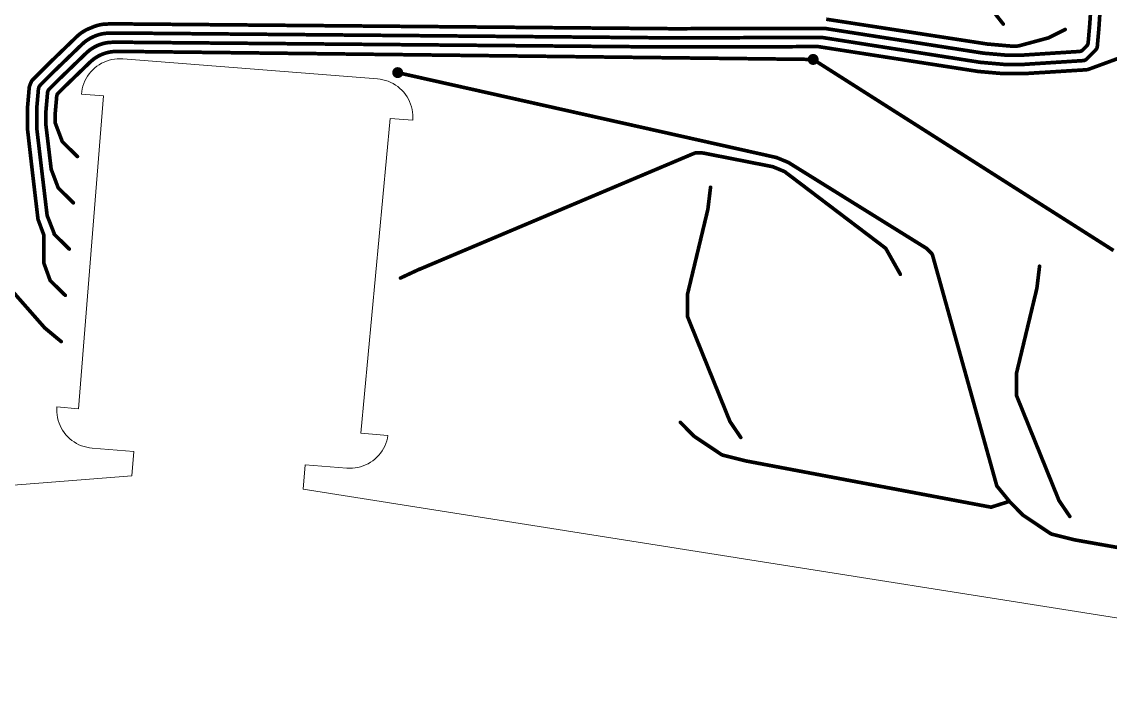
# Model space of a CAD drawing. Extents: x -174 to 104, y -43 to 63.
# Drawn here: x -125.9 to -66.4, y -42.8 to -6.7 of the extents above; entities that cross this region are included whole.
import ezdxf

# ---------------------------------------------------------------- set-up
doc = ezdxf.new("R2010")
doc.units = 0
doc.layers.get('0').update_dxf_attribs({"linetype": 'CONTINUOUS', "lineweight": 0})
doc.layers.add('______ _____', color=7, linetype='CONTINUOUS', lineweight=0)
doc.layers.add('B_Cu_____________', color=9, linetype='CONTINUOUS', lineweight=0)

# ---------------------------------------------------------------- blocks, each defined once
blk = doc.blocks.new('UNIT_DISC')
at = {"const_width": 0.5}
blk.add_lwpolyline([(0.25, 0, 1), (-0.25, 0, 1)], format="xyb", close=True, dxfattribs=at)

msp = doc.modelspace()

# ---------------------------------------------------------------- linework, layer by layer
at = {"layer": '______ _____'}
for points in [[(-121.407, -8.9121), (-121.541, -8.9775)], [(-121.407, -8.9121), (-121.541, -8.9775)], [(-121.27, -8.8556), (-121.407, -8.9121)], [(-121.27, -8.8556), (-121.407, -8.9121)], [(-121.125, -8.8077), (-121.27, -8.8556)], [(-121.125, -8.8077), (-121.27, -8.8556)], [(-120.978, -8.7711), (-121.125, -8.8077)], [(-120.978, -8.7711), (-121.125, -8.8077)], [(-120.829, -8.7461), (-120.978, -8.7711)], [(-120.829, -8.7461), (-120.978, -8.7711)], [(-120.682, -8.7324), (-120.829, -8.7461)], [(-120.682, -8.7324), (-120.829, -8.7461)], [(-120.533, -8.7273), (-120.682, -8.7324)], [(-120.533, -8.7273), (-120.682, -8.7324)], [(-120.385, -8.7335), (-120.533, -8.7273)], [(-120.385, -8.7335), (-120.533, -8.7273)], [(-106.451, -9.8301), (-120.385, -8.7335)], [(-106.451, -9.8301), (-120.385, -8.7335)], [(-122.127, -9.4441), (-122.223, -9.5597)], [(-122.127, -9.4441), (-122.223, -9.5597)], [(-122.025, -9.3336), (-122.127, -9.4441)], [(-122.025, -9.3336), (-122.127, -9.4441)], [(-121.913, -9.2325), (-122.025, -9.3336)], [(-121.913, -9.2325), (-122.025, -9.3336)], [(-121.795, -9.1374), (-121.913, -9.2325)], [(-121.795, -9.1374), (-121.913, -9.2325)], [(-121.67, -9.0541), (-121.795, -9.1374)], [(-121.67, -9.0541), (-121.795, -9.1374)], [(-121.541, -8.9775), (-121.67, -9.0541)], [(-121.541, -8.9775), (-121.67, -9.0541)], [(-122.515, -10.0836), (-122.563, -10.227)], [(-122.515, -10.0836), (-122.563, -10.227)], [(-122.456, -9.9438), (-122.515, -10.0836)], [(-122.456, -9.9438), (-122.515, -10.0836)], [(-122.386, -9.808), (-122.456, -9.9438)], [(-122.386, -9.808), (-122.456, -9.9438)], [(-122.308, -9.6824), (-122.386, -9.808)], [(-122.308, -9.6824), (-122.386, -9.808)], [(-122.223, -9.5597), (-122.308, -9.6824)], [(-122.223, -9.5597), (-122.308, -9.6824)], [(-106.303, -9.8473), (-106.451, -9.8301)], [(-106.303, -9.8473), (-106.451, -9.8301)], [(-106.157, -9.8756), (-106.303, -9.8473)], [(-106.157, -9.8756), (-106.303, -9.8473)], [(-106.014, -9.912), (-106.157, -9.8756)], [(-106.014, -9.912), (-106.157, -9.8756)], [(-105.871, -9.9601), (-106.014, -9.912)], [(-105.871, -9.9601), (-106.014, -9.912)], [(-105.731, -10.0192), (-105.871, -9.9601)], [(-105.731, -10.0192), (-105.871, -9.9601)], [(-105.595, -10.0892), (-105.731, -10.0192)], [(-105.595, -10.0892), (-105.731, -10.0192)], [(-105.47, -10.1664), (-105.595, -10.0892)], [(-105.47, -10.1664), (-105.595, -10.0892)], [(-122.628, -10.5159), (-122.645, -10.6634)], [(-122.628, -10.5159), (-122.645, -10.6634)], [(-122.645, -10.6634), (-121.4324, -10.7601)], [(-122.645, -10.6634), (-121.4324, -10.7601)], [(-122.599, -10.3697), (-122.628, -10.5159)], [(-122.599, -10.3697), (-122.628, -10.5159)], [(-122.563, -10.227), (-122.599, -10.3697)], [(-122.563, -10.227), (-122.599, -10.3697)], [(-105.347, -10.252), (-105.47, -10.1664)], [(-105.347, -10.252), (-105.47, -10.1664)], [(-105.231, -10.3479), (-105.347, -10.252)], [(-105.231, -10.3479), (-105.347, -10.252)], [(-105.121, -10.4497), (-105.231, -10.3479)], [(-105.121, -10.4497), (-105.231, -10.3479)], [(-105.02, -10.562), (-105.121, -10.4497)], [(-105.02, -10.562), (-105.121, -10.4497)], [(-104.925, -10.6794), (-105.02, -10.562)], [(-104.925, -10.6794), (-105.02, -10.562)], [(-104.841, -10.8045), (-104.925, -10.6794)], [(-104.841, -10.8045), (-104.925, -10.6794)], [(-121.4324, -10.7601), (-122.8039, -27.871)], [(-121.4324, -10.7601), (-122.8039, -27.871)], [(-104.765, -10.9337), (-104.841, -10.8045)], [(-104.765, -10.9337), (-104.841, -10.8045)], [(-104.699, -11.0683), (-104.765, -10.9337)], [(-104.699, -11.0683), (-104.765, -10.9337)], [(-104.643, -11.2044), (-104.699, -11.0683)], [(-104.643, -11.2044), (-104.699, -11.0683)], [(-104.595, -11.3495), (-104.643, -11.2044)], [(-104.595, -11.3495), (-104.643, -11.2044)], [(-104.558, -11.4968), (-104.595, -11.3495)], [(-104.558, -11.4968), (-104.595, -11.3495)], [(-104.533, -11.6459), (-104.558, -11.4968)], [(-104.533, -11.6459), (-104.558, -11.4968)], [(-104.52, -11.7926), (-104.533, -11.6459)], [(-104.52, -11.7926), (-104.533, -11.6459)], [(-104.515, -11.9414), (-104.52, -11.7926)], [(-104.515, -11.9414), (-104.52, -11.7926)], [(-107.3619, -29.2026), (-105.7564, -11.9999)], [(-107.3619, -29.2026), (-105.7564, -11.9999)], [(-105.7564, -11.9999), (-104.521, -12.0898)], [(-105.7564, -11.9999), (-104.521, -12.0898)], [(-104.521, -12.0898), (-104.515, -11.9414)], [(-104.521, -12.0898), (-104.515, -11.9414)], [(-123.99, -27.763), (-123.997, -27.9114)], [(-123.99, -27.763), (-123.997, -27.9114)], [(-123.997, -27.9114), (-123.992, -28.0602)], [(-123.997, -27.9114), (-123.992, -28.0602)], [(-122.8039, -27.871), (-123.99, -27.763)], [(-122.8039, -27.871), (-123.99, -27.763)], [(-123.992, -28.0602), (-123.978, -28.2068)], [(-123.992, -28.0602), (-123.978, -28.2068)], [(-123.978, -28.2068), (-123.953, -28.3559)], [(-123.978, -28.2068), (-123.953, -28.3559)], [(-123.953, -28.3559), (-123.916, -28.5033)], [(-123.953, -28.3559), (-123.916, -28.5033)], [(-123.916, -28.5033), (-123.868, -28.6484)], [(-123.916, -28.5033), (-123.868, -28.6484)], [(-123.868, -28.6484), (-123.812, -28.7845)], [(-123.868, -28.6484), (-123.812, -28.7845)], [(-123.812, -28.7845), (-123.746, -28.9191)], [(-123.812, -28.7845), (-123.746, -28.9191)], [(-123.746, -28.9191), (-123.67, -29.0483)], [(-123.746, -28.9191), (-123.67, -29.0483)], [(-123.67, -29.0483), (-123.587, -29.1733)], [(-123.67, -29.0483), (-123.587, -29.1733)], [(-123.587, -29.1733), (-123.491, -29.2908)], [(-123.587, -29.1733), (-123.491, -29.2908)], [(-123.491, -29.2908), (-123.39, -29.4031)], [(-123.491, -29.2908), (-123.39, -29.4031)], [(-123.39, -29.4031), (-123.28, -29.5049)], [(-123.39, -29.4031), (-123.28, -29.5049)], [(-123.28, -29.5049), (-123.164, -29.6008)], [(-123.28, -29.5049), (-123.164, -29.6008)], [(-123.164, -29.6008), (-123.042, -29.6864)], [(-123.164, -29.6008), (-123.042, -29.6864)], [(-123.042, -29.6864), (-122.916, -29.7635)], [(-123.042, -29.6864), (-122.916, -29.7635)], [(-105.884, -29.3369), (-107.3619, -29.2026)], [(-105.884, -29.3369), (-107.3619, -29.2026)], [(-105.996, -29.7691), (-105.948, -29.6258)], [(-105.996, -29.7691), (-105.948, -29.6258)], [(-105.948, -29.6258), (-105.912, -29.4831)], [(-105.948, -29.6258), (-105.912, -29.4831)], [(-105.912, -29.4831), (-105.884, -29.3369)], [(-105.912, -29.4831), (-105.884, -29.3369)], [(-122.916, -29.7635), (-122.78, -29.8335)], [(-122.916, -29.7635), (-122.78, -29.8335)], [(-122.78, -29.8335), (-122.64, -29.8927)], [(-122.78, -29.8335), (-122.64, -29.8927)], [(-122.64, -29.8927), (-122.497, -29.9408)], [(-122.64, -29.8927), (-122.497, -29.9408)], [(-122.497, -29.9408), (-122.354, -29.9772)], [(-122.497, -29.9408), (-122.354, -29.9772)], [(-122.354, -29.9772), (-122.208, -30.0055)], [(-122.354, -29.9772), (-122.208, -30.0055)], [(-122.208, -30.0055), (-122.061, -30.0226)], [(-122.208, -30.0055), (-122.061, -30.0226)], [(-122.061, -30.0226), (-119.78, -30.2021)], [(-122.061, -30.0226), (-119.78, -30.2021)], [(-119.78, -30.2021), (-119.885, -31.5384)], [(-119.78, -30.2021), (-119.885, -31.5384)], [(-106.384, -30.4087), (-106.288, -30.293)], [(-106.384, -30.4087), (-106.288, -30.293)], [(-106.288, -30.293), (-106.203, -30.1703)], [(-106.288, -30.293), (-106.203, -30.1703)], [(-106.203, -30.1703), (-106.126, -30.0447)], [(-106.203, -30.1703), (-106.126, -30.0447)], [(-106.126, -30.0447), (-106.056, -29.9089)], [(-106.126, -30.0447), (-106.056, -29.9089)], [(-106.056, -29.9089), (-105.996, -29.7691)], [(-106.056, -29.9089), (-105.996, -29.7691)], [(-110.511, -32.2602), (-110.407, -30.9398)], [(-110.511, -32.2602), (-110.407, -30.9398)], [(-110.407, -30.9398), (-108.126, -31.1193)], [(-110.407, -30.9398), (-108.126, -31.1193)], [(-107.241, -30.9972), (-107.105, -30.9407)], [(-107.241, -30.9972), (-107.105, -30.9407)], [(-107.105, -30.9407), (-106.97, -30.8753)], [(-107.105, -30.9407), (-106.97, -30.8753)], [(-106.97, -30.8753), (-106.841, -30.7986)], [(-106.97, -30.8753), (-106.841, -30.7986)], [(-106.841, -30.7986), (-106.716, -30.7154)], [(-106.841, -30.7986), (-106.716, -30.7154)], [(-106.716, -30.7154), (-106.598, -30.6203)], [(-106.716, -30.7154), (-106.598, -30.6203)], [(-106.598, -30.6203), (-106.486, -30.5192)], [(-106.598, -30.6203), (-106.486, -30.5192)], [(-106.486, -30.5192), (-106.384, -30.4087)], [(-106.486, -30.5192), (-106.384, -30.4087)], [(-119.885, -31.5384), (-173.327, -35.7445)], [(-119.885, -31.5384), (-173.327, -35.7445)], [(-108.126, -31.1193), (-107.978, -31.1255)], [(-108.126, -31.1193), (-107.978, -31.1255)], [(-107.978, -31.1255), (-107.829, -31.1204)], [(-107.978, -31.1255), (-107.829, -31.1204)], [(-107.829, -31.1204), (-107.682, -31.1067)], [(-107.829, -31.1204), (-107.682, -31.1067)], [(-107.682, -31.1067), (-107.533, -31.0817)], [(-107.682, -31.1067), (-107.533, -31.0817)], [(-107.533, -31.0817), (-107.386, -31.0451)], [(-107.533, -31.0817), (-107.386, -31.0451)], [(-107.386, -31.0451), (-107.241, -30.9972)], [(-107.386, -31.0451), (-107.241, -30.9972)], [(-44.1559, -42.7698), (-110.511, -32.2602)], [(-44.1559, -42.7698), (-110.511, -32.2602)]]:
    msp.add_lwpolyline(points, dxfattribs=at)
at = {"layer": 'B_Cu_____________', "const_width": 0.2}
for points in [[(-67.5146, -6.8727), (-67.0995, -0.5986)], [(-67.0146, -7.0798), (-66.5995, -0.8057)], [(-72.2427, -6.8302), (-72.8734, -6.0308)], [(-73.1214, -7.9217), (-81.9234, -6.5649)], [(-122.5546, -7.2493), (-122.5326, -7.2361)], [(-122.5326, -7.2361), (-122.4256, -7.1727)], [(-122.4256, -7.1727), (-122.2916, -7.1073)], [(-122.2916, -7.1073), (-122.2678, -7.0974)], [(-122.2678, -7.0974), (-122.0368, -7.0017)], [(-122.0368, -7.0017), (-121.9236, -6.9551)], [(-121.9236, -6.9551), (-121.8992, -6.947)], [(-121.8992, -6.947), (-121.7786, -6.9072)], [(-121.7786, -6.9072), (-121.7538, -6.901)], [(-121.7538, -6.901), (-121.6316, -6.8706)], [(-121.6316, -6.8706), (-121.4826, -6.8456)], [(-121.4826, -6.8456), (-121.457, -6.8431)], [(-121.457, -6.8431), (-121.3356, -6.8319)], [(-121.3356, -6.8319), (-121.31, -6.831)], [(-121.31, -6.831), (-121.1866, -6.8268)], [(-121.1866, -6.8268), (-119.8794, -6.8268)], [(-119.8794, -6.8268), (-90.4764, -7.0835)], [(-90.4764, -7.0835), (-89.7308, -7.0835)], [(-89.7308, -7.0835), (-83.2503, -7.0649)], [(-83.2503, -7.0649), (-82.0229, -7.0649)], [(-82.0229, -7.0649), (-73.3285, -8.4217)], [(-68.8557, -7.1266), (-69.7914, -7.5948)], [(-67.5929, -7.7692), (-67.5233, -6.9724)], [(-67.5233, -6.9724), (-67.5146, -6.8727)], [(-67.0929, -7.9763), (-67.0233, -7.1795)], [(-67.0233, -7.1795), (-67.0146, -7.0798)], [(-124.3894, -8.9585), (-122.9096, -7.5288)], [(-122.9096, -7.5288), (-122.8906, -7.5115)], [(-122.8906, -7.5115), (-122.7976, -7.4277)], [(-122.7976, -7.4277), (-122.6796, -7.3326)], [(-122.6796, -7.3326), (-122.6582, -7.3183)], [(-122.6582, -7.3183), (-122.5546, -7.2493)], [(-122.5144, -7.8516), (-122.3964, -7.7565)], [(-122.3964, -7.7565), (-122.375, -7.7422)], [(-122.375, -7.7422), (-122.2714, -7.6732)], [(-122.2714, -7.6732), (-122.2494, -7.66)], [(-122.2494, -7.66), (-122.1424, -7.5966)], [(-122.1424, -7.5966), (-122.0084, -7.5312)], [(-122.0084, -7.5312), (-121.9846, -7.5213)], [(-121.9846, -7.5213), (-121.9374, -7.5017)], [(-121.9374, -7.5017), (-121.8242, -7.4551)], [(-121.8242, -7.4551), (-121.7998, -7.447)], [(-121.7998, -7.447), (-121.6792, -7.4072)], [(-121.6792, -7.4072), (-121.6544, -7.401)], [(-121.6544, -7.401), (-121.5322, -7.3706)], [(-121.5322, -7.3706), (-121.3832, -7.3456)], [(-121.3832, -7.3456), (-121.3576, -7.3431)], [(-121.3576, -7.3431), (-121.2362, -7.3319)], [(-121.2362, -7.3319), (-121.2106, -7.331)], [(-121.2106, -7.331), (-121.0872, -7.3268)], [(-121.1764, -7.8431), (-121.055, -7.8319)], [(-121.0872, -7.3268), (-119.9788, -7.3268)], [(-121.055, -7.8319), (-121.0294, -7.831)], [(-121.0294, -7.831), (-120.906, -7.8268)], [(-120.906, -7.8268), (-120.16, -7.8268)], [(-120.16, -7.8268), (-90.7571, -8.0835)], [(-119.9788, -7.3268), (-90.6577, -7.5835)], [(-90.6577, -7.5835), (-89.5495, -7.5835)], [(-89.5495, -7.5835), (-83.1337, -7.5649)], [(-83.1337, -7.5649), (-82.1395, -7.5649)], [(-82.1395, -7.5649), (-73.5098, -8.9217)], [(-69.8063, -7.5948), (-71.3976, -8.0242)], [(-69.7914, -7.5948), (-69.8063, -7.5948)], [(-67.6017, -7.8689), (-67.5929, -7.7692)], [(-124.1062, -9.3824), (-122.6264, -7.9527)], [(-122.6264, -7.9527), (-122.6074, -7.9354)], [(-122.6074, -7.9354), (-122.5144, -7.8516)], [(-122.398, -8.4331), (-122.379, -8.4158)], [(-122.379, -8.4158), (-122.286, -8.332)], [(-122.286, -8.332), (-122.168, -8.2369)], [(-122.168, -8.2369), (-122.1466, -8.2226)], [(-122.1466, -8.2226), (-122.043, -8.1536)], [(-122.043, -8.1536), (-122.021, -8.1404)], [(-122.021, -8.1404), (-121.914, -8.077)], [(-121.914, -8.077), (-121.78, -8.0116)], [(-121.78, -8.0116), (-121.7562, -8.0017)], [(-121.7562, -8.0017), (-121.643, -7.9551)], [(-121.643, -7.9551), (-121.6186, -7.947)], [(-121.6186, -7.947), (-121.498, -7.9072)], [(-121.498, -7.9072), (-121.4732, -7.901)], [(-121.4732, -7.901), (-121.351, -7.8706)], [(-121.4115, -8.447), (-121.2909, -8.4072)], [(-121.351, -7.8706), (-121.202, -7.8456)], [(-121.2909, -8.4072), (-121.2661, -8.401)], [(-121.2661, -8.401), (-121.1439, -8.3706)], [(-121.202, -7.8456), (-121.1764, -7.8431)], [(-121.1439, -8.3706), (-120.9949, -8.3456)], [(-120.9949, -8.3456), (-120.9693, -8.3431)], [(-120.9693, -8.3431), (-120.8479, -8.3319)], [(-120.8479, -8.3319), (-120.8223, -8.331)], [(-120.8223, -8.331), (-120.6989, -8.3268)], [(-120.6989, -8.3268), (-120.3671, -8.3268)], [(-120.3671, -8.3268), (-82.6366, -8.7649)], [(-90.7571, -8.0835), (-89.4501, -8.0835)], [(-89.4501, -8.0835), (-82.9265, -8.0649)], [(-82.9265, -8.0649), (-82.3467, -8.0649)], [(-82.3467, -8.0649), (-73.6092, -9.4217)], [(-73.3285, -8.4217), (-72.0334, -8.535)], [(-71.8263, -8.035), (-73.1214, -7.9217)], [(-71.4949, -8.035), (-71.8263, -8.035)], [(-71.4462, -8.0296), (-71.4949, -8.035)], [(-71.3976, -8.0242), (-71.4462, -8.0296)], [(-71.2878, -8.535), (-68.1079, -8.3314)], [(-68.1079, -8.3314), (-68.0592, -8.326)], [(-68.0592, -8.326), (-68.0106, -8.3206)], [(-68.0106, -8.3206), (-67.9248, -8.2735)], [(-67.9248, -8.2735), (-67.6905, -8.0392)], [(-67.7177, -8.7735), (-67.1905, -8.2463)], [(-67.6905, -8.0392), (-67.6598, -8.001)], [(-67.6598, -8.001), (-67.6292, -7.9629)], [(-67.6292, -7.9629), (-67.6154, -7.9159)], [(-67.6222, -9.3206), (-64.6098, -8.215)], [(-67.6154, -7.9159), (-67.6017, -7.8689)], [(-67.1905, -8.2463), (-67.1598, -8.2081)], [(-67.1598, -8.2081), (-67.1292, -8.17)], [(-67.1292, -8.17), (-67.1154, -8.123)], [(-67.1154, -8.123), (-67.1017, -8.076)], [(-67.1017, -8.076), (-67.0929, -7.9763)], [(-125.3095, -9.8786), (-124.3894, -8.9585)], [(-123.8779, -9.8629), (-122.398, -8.4331)], [(-123.6708, -10.3629), (-122.1909, -8.9331)], [(-122.1909, -8.9331), (-122.1719, -8.9158)], [(-122.1719, -8.9158), (-122.0789, -8.832)], [(-122.0789, -8.832), (-121.9609, -8.7369)], [(-121.9609, -8.7369), (-121.9395, -8.7226)], [(-121.9395, -8.7226), (-121.8359, -8.6536)], [(-121.8359, -8.6536), (-121.8139, -8.6404)], [(-121.8139, -8.6404), (-121.7069, -8.577)], [(-121.7069, -8.577), (-121.5729, -8.5116)], [(-121.5729, -8.5116), (-121.5491, -8.5017)], [(-121.5491, -8.5017), (-121.4359, -8.4551)], [(-121.4359, -8.4551), (-121.4115, -8.447)], [(-66.2108, -19.2164), (-82.6366, -8.7649)], [(-73.5098, -8.9217), (-72.2147, -9.035)], [(-72.0334, -8.535), (-71.2878, -8.535)], [(-71.1065, -9.035), (-67.9008, -8.8314)], [(-67.9008, -8.8314), (-67.8521, -8.826)], [(-67.8521, -8.826), (-67.8035, -8.8206)], [(-67.8035, -8.8206), (-67.7177, -8.7735)], [(-124.8856, -10.1618), (-124.1062, -9.3824)], [(-105.3499, -9.487), (-84.6357, -14.1313)], [(-73.6092, -9.4217), (-72.3141, -9.535)], [(-72.3141, -9.535), (-71.0071, -9.535)], [(-72.2147, -9.035), (-71.1065, -9.035)], [(-71.0071, -9.535), (-67.7195, -9.3314)], [(-67.7195, -9.3314), (-67.6708, -9.326)], [(-67.6708, -9.326), (-67.6222, -9.3206)], [(-125.4938, -10.2798), (-125.4663, -10.1858)], [(-125.4663, -10.1858), (-125.3707, -9.955)], [(-125.3707, -9.955), (-125.3547, -9.935)], [(-125.3547, -9.935), (-125.3095, -9.8786)], [(-124.9308, -10.2182), (-124.8856, -10.1618)], [(-124.4051, -10.3901), (-123.8779, -9.8629)], [(-125.5853, -11.3258), (-125.4938, -10.2798)], [(-125.0853, -11.4252), (-124.9938, -10.3792)], [(-124.9938, -10.3792), (-124.9663, -10.2852)], [(-124.9663, -10.2852), (-124.9468, -10.2382)], [(-124.9468, -10.2382), (-124.9308, -10.2182)], [(-124.5853, -11.6065), (-124.4938, -10.5605)], [(-124.4938, -10.5605), (-124.4663, -10.4665)], [(-124.4663, -10.4665), (-124.4503, -10.4465)], [(-124.4503, -10.4465), (-124.4051, -10.3901)], [(-124.0853, -11.8136), (-123.9938, -10.7676)], [(-123.9938, -10.7676), (-123.9663, -10.6736)], [(-123.9663, -10.6736), (-123.9503, -10.6536)], [(-123.9503, -10.6536), (-123.9051, -10.5972)], [(-123.9051, -10.5972), (-123.6708, -10.3629)], [(-125.5853, -12.6328), (-125.5853, -11.3258)], [(-125.0853, -12.5334), (-125.0853, -11.4252)], [(-124.5853, -12.3521), (-124.5853, -11.6065)], [(-124.0853, -12.145), (-124.0853, -11.8136)], [(-125.0825, -12.5588), (-125.0853, -12.5334)], [(-124.8013, -14.9311), (-125.0825, -12.5588)], [(-124.5825, -12.3775), (-124.5853, -12.3521)], [(-124.296, -14.7727), (-124.5825, -12.3775)], [(-124.0746, -12.2423), (-124.0853, -12.145)], [(-123.6875, -13.2656), (-124.0746, -12.2423)], [(-125.5825, -12.6582), (-125.5853, -12.6328)], [(-125.3013, -15.1124), (-125.5825, -12.6582)], [(-123.6835, -13.2697), (-123.6875, -13.2656)], [(-122.8638, -14.0739), (-123.6835, -13.2697)], [(-89.1737, -13.913), (-104.1434, -20.2345)], [(-89.1277, -13.896), (-89.1737, -13.913)], [(-89.0817, -13.8791), (-89.1277, -13.896)], [(-88.7503, -13.8791), (-89.0817, -13.8791)], [(-88.6525, -13.8829), (-88.7503, -13.8791)], [(-84.8428, -14.6313), (-88.6525, -13.8829)], [(-84.6357, -14.1313), (-84.6119, -14.1411)], [(-84.6119, -14.1411), (-83.9925, -14.3977)], [(-124.5173, -17.303), (-124.8013, -14.9311)], [(-123.9088, -15.7959), (-124.296, -14.7727)], [(-84.819, -14.6411), (-84.8428, -14.6313)], [(-84.1996, -14.8977), (-84.819, -14.6411)], [(-78.6842, -19.0829), (-84.1996, -14.8977)], [(-83.9925, -14.3977), (-76.4365, -19.0979)], [(-125.0173, -17.5101), (-125.3013, -15.1124)], [(-123.9048, -15.8), (-123.9088, -15.7959)], [(-123.0851, -16.6042), (-123.9048, -15.8)], [(-88.3914, -16.9586), (-88.2468, -15.7581)], [(-124.138, -18.2706), (-124.5173, -17.303)], [(-89.5103, -21.6202), (-88.4147, -17.0558)], [(-88.4147, -17.0558), (-88.3914, -16.9586)], [(-124.6937, -18.3811), (-125.0173, -17.5101)], [(-124.6937, -19.8673), (-124.6937, -18.3811)], [(-124.1302, -18.3262), (-124.138, -18.2706)], [(-124.1262, -18.3303), (-124.1302, -18.3262)], [(-123.3065, -19.1345), (-124.1262, -18.3303)], [(-78.6827, -19.0843), (-78.6842, -19.0829)], [(-78.667, -19.1), (-78.6827, -19.0843)], [(-77.8699, -20.5119), (-78.667, -19.1)], [(-76.4365, -19.0979), (-76.2022, -19.3322)], [(-124.6606, -23.4347), (-127.9174, -19.7319)], [(-76.2022, -19.3322), (-76.1356, -19.4042)], [(-76.1356, -19.4042), (-76.1186, -19.4501)], [(-76.1186, -19.4501), (-76.1017, -19.4961)], [(-76.1017, -19.4961), (-72.5923, -32.0956)], [(-124.6916, -19.9191), (-124.6937, -19.8673)], [(-124.3516, -20.8566), (-124.6916, -19.9191)], [(-104.1581, -20.2345), (-105.1957, -20.719)], [(-104.1434, -20.2345), (-104.1581, -20.2345)], [(-70.4026, -21.2773), (-70.258, -20.0768)], [(-124.3476, -20.8607), (-124.3516, -20.8566)], [(-123.5279, -21.6649), (-124.3476, -20.8607)], [(-71.5215, -25.9389), (-70.4259, -21.3745)], [(-70.4259, -21.3745), (-70.4026, -21.2773)], [(-89.5103, -22.7086), (-89.5103, -21.6202)], [(-89.5103, -22.7918), (-89.5103, -22.7086)], [(-89.5102, -22.8174), (-89.5103, -22.7918)], [(-87.1872, -28.5602), (-89.5102, -22.8174)], [(-124.6426, -23.4528), (-124.6606, -23.4347)], [(-123.7493, -24.1952), (-124.6426, -23.4528)], [(-71.5215, -27.0273), (-71.5215, -25.9389)], [(-71.5215, -27.1105), (-71.5215, -27.0273)], [(-71.5214, -27.1361), (-71.5215, -27.1105)], [(-69.1984, -32.8789), (-71.5214, -27.1361)], [(-89.8934, -28.6141), (-89.161, -29.3614)], [(-87.1872, -28.5627), (-87.1872, -28.5602)], [(-86.5944, -29.4367), (-87.1872, -28.5627)], [(-89.161, -29.3614), (-89.1592, -29.3632)], [(-89.1592, -29.3632), (-87.661, -30.3663)], [(-87.661, -30.3663), (-87.5725, -30.4081)], [(-87.5725, -30.4081), (-86.3111, -30.7226)], [(-86.3111, -30.7226), (-72.9201, -33.2489)], [(-72.5923, -32.0956), (-72.5797, -32.1083)], [(-72.5797, -32.1083), (-71.9046, -32.9328)], [(-72.9201, -33.2489), (-72.9021, -33.2489)], [(-72.9021, -33.2489), (-71.9046, -32.9328)], [(-71.1722, -33.6801), (-71.9046, -32.9328)], [(-69.1984, -32.8814), (-69.1984, -32.8789)], [(-68.6056, -33.7554), (-69.1984, -32.8814)], [(-71.1704, -33.6819), (-71.1722, -33.6801)], [(-69.6722, -34.685), (-71.1704, -33.6819)], [(-69.5837, -34.7268), (-69.6722, -34.685)], [(-69.4514, -34.7598), (-69.5837, -34.7268)], [(-68.3223, -35.0413), (-69.4514, -34.7598)], [(-54.8866, -37.4217), (-68.3223, -35.0413)]]:
    msp.add_lwpolyline(points, dxfattribs=at)

# ---------------------------------------------------------------- block references
at = {"layer": '______ _____', "xscale": 0.0001, "yscale": 0.0001}
for p in [(-121.407, -8.9121), (-121.407, -8.9121), (-121.407, -8.9121), (-121.27, -8.8556), (-121.27, -8.8556), (-121.27, -8.8556), (-121.125, -8.8077), (-121.125, -8.8077), (-121.125, -8.8077), (-120.978, -8.7711), (-120.978, -8.7711), (-120.978, -8.7711), (-120.829, -8.7461), (-120.829, -8.7461), (-120.829, -8.7461), (-120.682, -8.7324), (-120.682, -8.7324), (-120.682, -8.7324), (-120.533, -8.7273), (-120.533, -8.7273), (-120.533, -8.7273), (-120.385, -8.7335), (-120.385, -8.7335), (-120.385, -8.7335), (-122.127, -9.4441), (-122.127, -9.4441), (-122.127, -9.4441), (-122.025, -9.3336), (-122.025, -9.3336), (-122.025, -9.3336), (-121.913, -9.2325), (-121.913, -9.2325), (-121.913, -9.2325), (-121.795, -9.1374), (-121.795, -9.1374), (-121.795, -9.1374), (-121.67, -9.0541), (-121.67, -9.0541), (-121.67, -9.0541), (-121.541, -8.9775), (-121.541, -8.9775), (-121.541, -8.9775), (-122.515, -10.0836), (-122.515, -10.0836), (-122.515, -10.0836), (-122.456, -9.9438), (-122.456, -9.9438), (-122.456, -9.9438), (-122.386, -9.808), (-122.386, -9.808), (-122.386, -9.808), (-122.308, -9.6824), (-122.308, -9.6824), (-122.308, -9.6824), (-122.223, -9.5597), (-122.223, -9.5597), (-122.223, -9.5597), (-106.451, -9.8301), (-106.451, -9.8301), (-106.451, -9.8301), (-106.303, -9.8473), (-106.303, -9.8473), (-106.303, -9.8473), (-106.157, -9.8756), (-106.157, -9.8756), (-106.157, -9.8756), (-106.014, -9.912), (-106.014, -9.912), (-106.014, -9.912), (-105.871, -9.9601), (-105.871, -9.9601), (-105.871, -9.9601), (-105.731, -10.0192), (-105.731, -10.0192), (-105.731, -10.0192), (-105.595, -10.0892), (-105.595, -10.0892), (-105.595, -10.0892), (-122.645, -10.6634), (-122.645, -10.6634), (-122.645, -10.6634), (-122.628, -10.5159), (-122.628, -10.5159), (-122.628, -10.5159), (-122.599, -10.3697), (-122.599, -10.3697), (-122.599, -10.3697), (-122.563, -10.227), (-122.563, -10.227), (-122.563, -10.227), (-105.47, -10.1664), (-105.47, -10.1664), (-105.47, -10.1664), (-105.347, -10.252), (-105.347, -10.252), (-105.347, -10.252), (-105.231, -10.3479), (-105.231, -10.3479), (-105.231, -10.3479), (-105.121, -10.4497), (-105.121, -10.4497), (-105.121, -10.4497), (-105.02, -10.562), (-105.02, -10.562), (-105.02, -10.562), (-104.925, -10.6794), (-104.925, -10.6794), (-104.925, -10.6794), (-121.4324, -10.7601), (-121.4324, -10.7601), (-121.4324, -10.7601), (-104.841, -10.8045), (-104.841, -10.8045), (-104.841, -10.8045), (-104.765, -10.9337), (-104.765, -10.9337), (-104.765, -10.9337), (-104.699, -11.0683), (-104.699, -11.0683), (-104.699, -11.0683), (-104.643, -11.2044), (-104.643, -11.2044), (-104.643, -11.2044), (-104.595, -11.3495), (-104.595, -11.3495), (-104.595, -11.3495), (-104.558, -11.4968), (-104.558, -11.4968), (-104.558, -11.4968), (-104.533, -11.6459), (-104.533, -11.6459), (-104.533, -11.6459), (-104.52, -11.7926), (-104.52, -11.7926), (-104.52, -11.7926), (-105.7564, -11.9999), (-105.7564, -11.9999), (-105.7564, -11.9999), (-104.521, -12.0898), (-104.521, -12.0898), (-104.521, -12.0898), (-104.515, -11.9414), (-104.515, -11.9414), (-104.515, -11.9414), (-123.997, -27.9114), (-123.997, -27.9114), (-123.997, -27.9114), (-123.99, -27.763), (-123.99, -27.763), (-123.99, -27.763), (-122.8039, -27.871), (-122.8039, -27.871), (-122.8039, -27.871), (-123.992, -28.0602), (-123.992, -28.0602), (-123.992, -28.0602), (-123.978, -28.2068), (-123.978, -28.2068), (-123.978, -28.2068), (-123.953, -28.3559), (-123.953, -28.3559), (-123.953, -28.3559), (-123.916, -28.5033), (-123.916, -28.5033), (-123.916, -28.5033), (-123.868, -28.6484), (-123.868, -28.6484), (-123.868, -28.6484), (-123.812, -28.7845), (-123.812, -28.7845), (-123.812, -28.7845), (-123.746, -28.9191), (-123.746, -28.9191), (-123.746, -28.9191), (-123.67, -29.0483), (-123.67, -29.0483), (-123.67, -29.0483), (-123.587, -29.1733), (-123.587, -29.1733), (-123.587, -29.1733), (-123.491, -29.2908), (-123.491, -29.2908), (-123.491, -29.2908), (-123.39, -29.4031), (-123.39, -29.4031), (-123.39, -29.4031), (-123.28, -29.5049), (-123.28, -29.5049), (-123.28, -29.5049), (-123.164, -29.6008), (-123.164, -29.6008), (-123.164, -29.6008), (-123.042, -29.6864), (-123.042, -29.6864), (-123.042, -29.6864), (-107.3619, -29.2026), (-107.3619, -29.2026), (-107.3619, -29.2026), (-105.948, -29.6258), (-105.948, -29.6258), (-105.948, -29.6258), (-105.912, -29.4831), (-105.912, -29.4831), (-105.912, -29.4831), (-105.884, -29.3369), (-105.884, -29.3369), (-105.884, -29.3369), (-122.916, -29.7635), (-122.916, -29.7635), (-122.916, -29.7635), (-122.78, -29.8335), (-122.78, -29.8335), (-122.78, -29.8335), (-122.64, -29.8927), (-122.64, -29.8927), (-122.64, -29.8927), (-122.497, -29.9408), (-122.497, -29.9408), (-122.497, -29.9408), (-122.354, -29.9772), (-122.354, -29.9772), (-122.354, -29.9772), (-122.208, -30.0055), (-122.208, -30.0055), (-122.208, -30.0055), (-122.061, -30.0226), (-122.061, -30.0226), (-122.061, -30.0226), (-119.78, -30.2021), (-119.78, -30.2021), (-119.78, -30.2021), (-106.288, -30.293), (-106.288, -30.293), (-106.288, -30.293), (-106.203, -30.1703), (-106.203, -30.1703), (-106.203, -30.1703), (-106.126, -30.0447), (-106.126, -30.0447), (-106.126, -30.0447), (-106.056, -29.9089), (-106.056, -29.9089), (-106.056, -29.9089), (-105.996, -29.7691), (-105.996, -29.7691), (-105.996, -29.7691), (-110.407, -30.9398), (-110.407, -30.9398), (-110.407, -30.9398), (-107.105, -30.9407), (-107.105, -30.9407), (-107.105, -30.9407), (-106.97, -30.8753), (-106.97, -30.8753), (-106.97, -30.8753), (-106.841, -30.7986), (-106.841, -30.7986), (-106.841, -30.7986), (-106.716, -30.7154), (-106.716, -30.7154), (-106.716, -30.7154), (-106.598, -30.6203), (-106.598, -30.6203), (-106.598, -30.6203), (-106.486, -30.5192), (-106.486, -30.5192), (-106.486, -30.5192), (-106.384, -30.4087), (-106.384, -30.4087), (-106.384, -30.4087), (-119.885, -31.5384), (-119.885, -31.5384), (-119.885, -31.5384), (-108.126, -31.1193), (-108.126, -31.1193), (-108.126, -31.1193), (-107.978, -31.1255), (-107.978, -31.1255), (-107.978, -31.1255), (-107.829, -31.1204), (-107.829, -31.1204), (-107.829, -31.1204), (-107.682, -31.1067), (-107.682, -31.1067), (-107.682, -31.1067), (-107.533, -31.0817), (-107.533, -31.0817), (-107.533, -31.0817), (-107.386, -31.0451), (-107.386, -31.0451), (-107.386, -31.0451), (-107.241, -30.9972), (-107.241, -30.9972), (-107.241, -30.9972), (-110.511, -32.2602), (-110.511, -32.2602), (-110.511, -32.2602)]:
    msp.add_blockref('UNIT_DISC', p, dxfattribs=at)
at = {"layer": 'B_Cu_____________'}
for p, xscale, yscale in [((-122.5326, -7.2361), 0.2, 0.2), ((-122.5326, -7.2361), 0.2, 0.2), ((-122.4256, -7.1727), 0.2, 0.2), ((-122.4256, -7.1727), 0.2, 0.2), ((-122.2916, -7.1073), 0.2, 0.2), ((-122.2916, -7.1073), 0.2, 0.2), ((-122.2678, -7.0974), 0.2, 0.2), ((-122.2678, -7.0974), 0.2, 0.2), ((-122.0368, -7.0017), 0.2, 0.2), ((-122.0368, -7.0017), 0.2, 0.2), ((-121.9236, -6.9551), 0.2, 0.2), ((-121.9236, -6.9551), 0.2, 0.2), ((-121.8992, -6.947), 0.2, 0.2), ((-121.8992, -6.947), 0.2, 0.2), ((-121.7786, -6.9072), 0.2, 0.2), ((-121.7786, -6.9072), 0.2, 0.2), ((-121.7538, -6.901), 0.2, 0.2), ((-121.7538, -6.901), 0.2, 0.2), ((-121.6316, -6.8706), 0.2, 0.2), ((-121.6316, -6.8706), 0.2, 0.2), ((-121.4826, -6.8456), 0.2, 0.2), ((-121.4826, -6.8456), 0.2, 0.2), ((-121.457, -6.8431), 0.2, 0.2), ((-121.457, -6.8431), 0.2, 0.2), ((-121.3356, -6.8319), 0.2, 0.2), ((-121.3356, -6.8319), 0.2, 0.2), ((-121.31, -6.831), 0.2, 0.2), ((-121.31, -6.831), 0.2, 0.2), ((-121.1866, -6.8268), 0.2, 0.2), ((-121.1866, -6.8268), 0.2, 0.2), ((-119.8794, -6.8268), 0.2, 0.2), ((-119.8794, -6.8268), 0.2, 0.2), ((-90.4764, -7.0835), 0.2, 0.2), ((-90.4764, -7.0835), 0.2, 0.2), ((-89.7308, -7.0835), 0.2, 0.2), ((-89.7308, -7.0835), 0.2, 0.2), ((-83.2503, -7.0649), 0.2, 0.2), ((-83.2503, -7.0649), 0.2, 0.2), ((-82.0229, -7.0649), 0.2, 0.2), ((-82.0229, -7.0649), 0.2, 0.2), ((-72.2427, -6.8302), 0.2, 0.2), ((-68.8557, -7.1266), 0.2, 0.2), ((-67.5233, -6.9724), 0.2, 0.2), ((-67.5233, -6.9724), 0.2, 0.2), ((-67.5146, -6.8727), 0.2, 0.2), ((-67.5146, -6.8727), 0.2, 0.2), ((-67.0233, -7.1795), 0.2, 0.2), ((-67.0233, -7.1795), 0.2, 0.2), ((-67.0146, -7.0798), 0.2, 0.2), ((-67.0146, -7.0798), 0.2, 0.2), ((-122.9096, -7.5288), 0.2, 0.2), ((-122.9096, -7.5288), 0.2, 0.2), ((-122.8906, -7.5115), 0.2, 0.2), ((-122.8906, -7.5115), 0.2, 0.2), ((-122.7976, -7.4277), 0.2, 0.2), ((-122.7976, -7.4277), 0.2, 0.2), ((-122.6796, -7.3326), 0.2, 0.2), ((-122.6796, -7.3326), 0.2, 0.2), ((-122.6582, -7.3183), 0.2, 0.2), ((-122.6582, -7.3183), 0.2, 0.2), ((-122.5546, -7.2493), 0.2, 0.2), ((-122.5546, -7.2493), 0.2, 0.2), ((-122.3964, -7.7565), 0.2, 0.2), ((-122.3964, -7.7565), 0.2, 0.2), ((-122.375, -7.7422), 0.2, 0.2), ((-122.375, -7.7422), 0.2, 0.2), ((-122.2714, -7.6732), 0.2, 0.2), ((-122.2714, -7.6732), 0.2, 0.2), ((-122.2494, -7.66), 0.2, 0.2), ((-122.2494, -7.66), 0.2, 0.2), ((-122.1424, -7.5966), 0.2, 0.2), ((-122.1424, -7.5966), 0.2, 0.2), ((-122.0084, -7.5312), 0.2, 0.2), ((-122.0084, -7.5312), 0.2, 0.2), ((-121.9846, -7.5213), 0.2, 0.2), ((-121.9846, -7.5213), 0.2, 0.2), ((-121.9374, -7.5017), 0.2, 0.2), ((-121.9374, -7.5017), 0.2, 0.2), ((-121.8242, -7.4551), 0.2, 0.2), ((-121.8242, -7.4551), 0.2, 0.2), ((-121.7998, -7.447), 0.2, 0.2), ((-121.7998, -7.447), 0.2, 0.2), ((-121.6792, -7.4072), 0.2, 0.2), ((-121.6792, -7.4072), 0.2, 0.2), ((-121.6544, -7.401), 0.2, 0.2), ((-121.6544, -7.401), 0.2, 0.2), ((-121.5322, -7.3706), 0.2, 0.2), ((-121.5322, -7.3706), 0.2, 0.2), ((-121.3832, -7.3456), 0.2, 0.2), ((-121.3832, -7.3456), 0.2, 0.2), ((-121.3576, -7.3431), 0.2, 0.2), ((-121.3576, -7.3431), 0.2, 0.2), ((-121.2362, -7.3319), 0.2, 0.2), ((-121.2362, -7.3319), 0.2, 0.2), ((-121.2106, -7.331), 0.2, 0.2), ((-121.2106, -7.331), 0.2, 0.2), ((-121.0872, -7.3268), 0.2, 0.2), ((-121.0872, -7.3268), 0.2, 0.2), ((-121.055, -7.8319), 0.2, 0.2), ((-121.055, -7.8319), 0.2, 0.2), ((-121.0294, -7.831), 0.2, 0.2), ((-121.0294, -7.831), 0.2, 0.2), ((-120.906, -7.8268), 0.2, 0.2), ((-120.906, -7.8268), 0.2, 0.2), ((-120.16, -7.8268), 0.2, 0.2), ((-120.16, -7.8268), 0.2, 0.2), ((-119.9788, -7.3268), 0.2, 0.2), ((-119.9788, -7.3268), 0.2, 0.2), ((-90.6577, -7.5835), 0.2, 0.2), ((-90.6577, -7.5835), 0.2, 0.2), ((-89.5495, -7.5835), 0.2, 0.2), ((-89.5495, -7.5835), 0.2, 0.2), ((-83.1337, -7.5649), 0.2, 0.2), ((-83.1337, -7.5649), 0.2, 0.2), ((-82.1395, -7.5649), 0.2, 0.2), ((-82.1395, -7.5649), 0.2, 0.2), ((-69.8063, -7.5948), 0.2, 0.2), ((-69.8063, -7.5948), 0.2, 0.2), ((-69.7914, -7.5948), 0.2, 0.2), ((-69.7914, -7.5948), 0.2, 0.2), ((-67.5929, -7.7692), 0.2, 0.2), ((-67.5929, -7.7692), 0.2, 0.2), ((-122.6264, -7.9527), 0.2, 0.2), ((-122.6264, -7.9527), 0.2, 0.2), ((-122.6074, -7.9354), 0.2, 0.2), ((-122.6074, -7.9354), 0.2, 0.2), ((-122.5144, -7.8516), 0.2, 0.2), ((-122.5144, -7.8516), 0.2, 0.2), ((-122.379, -8.4158), 0.2, 0.2), ((-122.379, -8.4158), 0.2, 0.2), ((-122.286, -8.332), 0.2, 0.2), ((-122.286, -8.332), 0.2, 0.2), ((-122.168, -8.2369), 0.2, 0.2), ((-122.168, -8.2369), 0.2, 0.2), ((-122.1466, -8.2226), 0.2, 0.2), ((-122.1466, -8.2226), 0.2, 0.2), ((-122.043, -8.1536), 0.2, 0.2), ((-122.043, -8.1536), 0.2, 0.2), ((-122.021, -8.1404), 0.2, 0.2), ((-122.021, -8.1404), 0.2, 0.2), ((-121.914, -8.077), 0.2, 0.2), ((-121.914, -8.077), 0.2, 0.2), ((-121.78, -8.0116), 0.2, 0.2), ((-121.78, -8.0116), 0.2, 0.2), ((-121.7562, -8.0017), 0.2, 0.2), ((-121.7562, -8.0017), 0.2, 0.2), ((-121.643, -7.9551), 0.2, 0.2), ((-121.643, -7.9551), 0.2, 0.2), ((-121.6186, -7.947), 0.2, 0.2), ((-121.6186, -7.947), 0.2, 0.2), ((-121.498, -7.9072), 0.2, 0.2), ((-121.498, -7.9072), 0.2, 0.2), ((-121.4732, -7.901), 0.2, 0.2), ((-121.4732, -7.901), 0.2, 0.2), ((-121.351, -7.8706), 0.2, 0.2), ((-121.351, -7.8706), 0.2, 0.2), ((-121.2909, -8.4072), 0.2, 0.2), ((-121.2909, -8.4072), 0.2, 0.2), ((-121.2661, -8.401), 0.2, 0.2), ((-121.2661, -8.401), 0.2, 0.2), ((-121.202, -7.8456), 0.2, 0.2), ((-121.202, -7.8456), 0.2, 0.2), ((-121.1764, -7.8431), 0.2, 0.2), ((-121.1764, -7.8431), 0.2, 0.2), ((-121.1439, -8.3706), 0.2, 0.2), ((-121.1439, -8.3706), 0.2, 0.2), ((-120.9949, -8.3456), 0.2, 0.2), ((-120.9949, -8.3456), 0.2, 0.2), ((-120.9693, -8.3431), 0.2, 0.2), ((-120.9693, -8.3431), 0.2, 0.2), ((-120.8479, -8.3319), 0.2, 0.2), ((-120.8479, -8.3319), 0.2, 0.2), ((-120.8223, -8.331), 0.2, 0.2), ((-120.8223, -8.331), 0.2, 0.2), ((-120.6989, -8.3268), 0.2, 0.2), ((-120.6989, -8.3268), 0.2, 0.2), ((-120.3671, -8.3268), 0.2, 0.2), ((-120.3671, -8.3268), 0.2, 0.2), ((-90.7571, -8.0835), 0.2, 0.2), ((-90.7571, -8.0835), 0.2, 0.2), ((-89.4501, -8.0835), 0.2, 0.2), ((-89.4501, -8.0835), 0.2, 0.2), ((-82.9265, -8.0649), 0.2, 0.2), ((-82.9265, -8.0649), 0.2, 0.2), ((-82.3467, -8.0649), 0.2, 0.2), ((-82.3467, -8.0649), 0.2, 0.2), ((-73.3285, -8.4217), 0.2, 0.2), ((-73.3285, -8.4217), 0.2, 0.2), ((-73.1214, -7.9217), 0.2, 0.2), ((-73.1214, -7.9217), 0.2, 0.2), ((-71.8263, -8.035), 0.2, 0.2), ((-71.8263, -8.035), 0.2, 0.2), ((-71.4949, -8.035), 0.2, 0.2), ((-71.4949, -8.035), 0.2, 0.2), ((-71.4462, -8.0296), 0.2, 0.2), ((-71.4462, -8.0296), 0.2, 0.2), ((-71.3976, -8.0242), 0.2, 0.2), ((-71.3976, -8.0242), 0.2, 0.2), ((-68.1079, -8.3314), 0.2, 0.2), ((-68.1079, -8.3314), 0.2, 0.2), ((-68.0592, -8.326), 0.2, 0.2), ((-68.0592, -8.326), 0.2, 0.2), ((-68.0106, -8.3206), 0.2, 0.2), ((-68.0106, -8.3206), 0.2, 0.2), ((-67.9248, -8.2735), 0.2, 0.2), ((-67.9248, -8.2735), 0.2, 0.2), ((-67.6905, -8.0392), 0.2, 0.2), ((-67.6905, -8.0392), 0.2, 0.2), ((-67.6598, -8.001), 0.2, 0.2), ((-67.6598, -8.001), 0.2, 0.2), ((-67.6292, -7.9629), 0.2, 0.2), ((-67.6292, -7.9629), 0.2, 0.2), ((-67.6154, -7.9159), 0.2, 0.2), ((-67.6154, -7.9159), 0.2, 0.2), ((-67.6017, -7.8689), 0.2, 0.2), ((-67.6017, -7.8689), 0.2, 0.2), ((-67.1905, -8.2463), 0.2, 0.2), ((-67.1905, -8.2463), 0.2, 0.2), ((-67.1598, -8.2081), 0.2, 0.2), ((-67.1598, -8.2081), 0.2, 0.2), ((-67.1292, -8.17), 0.2, 0.2), ((-67.1292, -8.17), 0.2, 0.2), ((-67.1154, -8.123), 0.2, 0.2), ((-67.1154, -8.123), 0.2, 0.2), ((-67.1017, -8.076), 0.2, 0.2), ((-67.1017, -8.076), 0.2, 0.2), ((-67.0929, -7.9763), 0.2, 0.2), ((-67.0929, -7.9763), 0.2, 0.2), ((-124.3894, -8.9585), 0.2, 0.2), ((-124.3894, -8.9585), 0.2, 0.2), ((-122.398, -8.4331), 0.2, 0.2), ((-122.398, -8.4331), 0.2, 0.2), ((-122.1909, -8.9331), 0.2, 0.2), ((-122.1909, -8.9331), 0.2, 0.2), ((-122.1719, -8.9158), 0.2, 0.2), ((-122.1719, -8.9158), 0.2, 0.2), ((-122.0789, -8.832), 0.2, 0.2), ((-122.0789, -8.832), 0.2, 0.2), ((-121.9609, -8.7369), 0.2, 0.2), ((-121.9609, -8.7369), 0.2, 0.2), ((-121.9395, -8.7226), 0.2, 0.2), ((-121.9395, -8.7226), 0.2, 0.2), ((-121.8359, -8.6536), 0.2, 0.2), ((-121.8359, -8.6536), 0.2, 0.2), ((-121.8139, -8.6404), 0.2, 0.2), ((-121.8139, -8.6404), 0.2, 0.2), ((-121.7069, -8.577), 0.2, 0.2), ((-121.7069, -8.577), 0.2, 0.2), ((-121.5729, -8.5116), 0.2, 0.2), ((-121.5729, -8.5116), 0.2, 0.2), ((-121.5491, -8.5017), 0.2, 0.2), ((-121.5491, -8.5017), 0.2, 0.2), ((-121.4359, -8.4551), 0.2, 0.2), ((-121.4359, -8.4551), 0.2, 0.2), ((-121.4115, -8.447), 0.2, 0.2), ((-121.4115, -8.447), 0.2, 0.2), ((-82.6366, -8.7649), 0.6, 0.6), ((-82.6366, -8.7649), 0.2, 0.2), ((-82.6366, -8.7649), 0.2, 0.2), ((-73.5098, -8.9217), 0.2, 0.2), ((-73.5098, -8.9217), 0.2, 0.2), ((-72.0334, -8.535), 0.2, 0.2), ((-72.0334, -8.535), 0.2, 0.2), ((-71.2878, -8.535), 0.2, 0.2), ((-71.2878, -8.535), 0.2, 0.2), ((-67.9008, -8.8314), 0.2, 0.2), ((-67.9008, -8.8314), 0.2, 0.2), ((-67.8521, -8.826), 0.2, 0.2), ((-67.8521, -8.826), 0.2, 0.2), ((-67.8035, -8.8206), 0.2, 0.2), ((-67.8035, -8.8206), 0.2, 0.2), ((-67.7177, -8.7735), 0.2, 0.2), ((-67.7177, -8.7735), 0.2, 0.2), ((-124.1062, -9.3824), 0.2, 0.2), ((-124.1062, -9.3824), 0.2, 0.2), ((-105.3499, -9.487), 0.6, 0.6), ((-105.3499, -9.487), 0.2, 0.2), ((-73.6092, -9.4217), 0.2, 0.2), ((-73.6092, -9.4217), 0.2, 0.2), ((-72.3141, -9.535), 0.2, 0.2), ((-72.3141, -9.535), 0.2, 0.2), ((-72.2147, -9.035), 0.2, 0.2), ((-72.2147, -9.035), 0.2, 0.2), ((-71.1065, -9.035), 0.2, 0.2), ((-71.1065, -9.035), 0.2, 0.2), ((-71.0071, -9.535), 0.2, 0.2), ((-71.0071, -9.535), 0.2, 0.2), ((-67.7195, -9.3314), 0.2, 0.2), ((-67.7195, -9.3314), 0.2, 0.2), ((-67.6708, -9.326), 0.2, 0.2), ((-67.6708, -9.326), 0.2, 0.2), ((-67.6222, -9.3206), 0.2, 0.2), ((-67.6222, -9.3206), 0.2, 0.2), ((-125.4663, -10.1858), 0.2, 0.2), ((-125.4663, -10.1858), 0.2, 0.2), ((-125.3707, -9.955), 0.2, 0.2), ((-125.3707, -9.955), 0.2, 0.2), ((-125.3547, -9.935), 0.2, 0.2), ((-125.3547, -9.935), 0.2, 0.2), ((-125.3095, -9.8786), 0.2, 0.2), ((-125.3095, -9.8786), 0.2, 0.2), ((-124.8856, -10.1618), 0.2, 0.2), ((-124.8856, -10.1618), 0.2, 0.2), ((-123.8779, -9.8629), 0.2, 0.2), ((-123.8779, -9.8629), 0.2, 0.2), ((-125.4938, -10.2798), 0.2, 0.2), ((-125.4938, -10.2798), 0.2, 0.2), ((-124.9938, -10.3792), 0.2, 0.2), ((-124.9938, -10.3792), 0.2, 0.2), ((-124.9663, -10.2852), 0.2, 0.2), ((-124.9663, -10.2852), 0.2, 0.2), ((-124.9468, -10.2382), 0.2, 0.2), ((-124.9468, -10.2382), 0.2, 0.2), ((-124.9308, -10.2182), 0.2, 0.2), ((-124.9308, -10.2182), 0.2, 0.2), ((-124.4938, -10.5605), 0.2, 0.2), ((-124.4938, -10.5605), 0.2, 0.2), ((-124.4663, -10.4665), 0.2, 0.2), ((-124.4663, -10.4665), 0.2, 0.2), ((-124.4503, -10.4465), 0.2, 0.2), ((-124.4503, -10.4465), 0.2, 0.2), ((-124.4051, -10.3901), 0.2, 0.2), ((-124.4051, -10.3901), 0.2, 0.2), ((-123.9938, -10.7676), 0.2, 0.2), ((-123.9938, -10.7676), 0.2, 0.2), ((-123.9663, -10.6736), 0.2, 0.2), ((-123.9663, -10.6736), 0.2, 0.2), ((-123.9503, -10.6536), 0.2, 0.2), ((-123.9503, -10.6536), 0.2, 0.2), ((-123.9051, -10.5972), 0.2, 0.2), ((-123.9051, -10.5972), 0.2, 0.2), ((-123.6708, -10.3629), 0.2, 0.2), ((-123.6708, -10.3629), 0.2, 0.2), ((-125.5853, -11.3258), 0.2, 0.2), ((-125.5853, -11.3258), 0.2, 0.2), ((-125.0853, -11.4252), 0.2, 0.2), ((-125.0853, -11.4252), 0.2, 0.2), ((-124.5853, -11.6065), 0.2, 0.2), ((-124.5853, -11.6065), 0.2, 0.2), ((-124.0853, -11.8136), 0.2, 0.2), ((-124.0853, -11.8136), 0.2, 0.2), ((-125.0853, -12.5334), 0.2, 0.2), ((-125.0853, -12.5334), 0.2, 0.2), ((-125.0825, -12.5588), 0.2, 0.2), ((-125.0825, -12.5588), 0.2, 0.2), ((-124.5853, -12.3521), 0.2, 0.2), ((-124.5853, -12.3521), 0.2, 0.2), ((-124.5825, -12.3775), 0.2, 0.2), ((-124.5825, -12.3775), 0.2, 0.2), ((-124.0853, -12.145), 0.2, 0.2), ((-124.0853, -12.145), 0.2, 0.2), ((-124.0746, -12.2423), 0.2, 0.2), ((-124.0746, -12.2423), 0.2, 0.2), ((-125.5853, -12.6328), 0.2, 0.2), ((-125.5853, -12.6328), 0.2, 0.2), ((-125.5825, -12.6582), 0.2, 0.2), ((-125.5825, -12.6582), 0.2, 0.2), ((-123.6875, -13.2656), 0.2, 0.2), ((-123.6875, -13.2656), 0.2, 0.2), ((-123.6835, -13.2697), 0.2, 0.2), ((-123.6835, -13.2697), 0.2, 0.2), ((-122.8638, -14.0739), 0.2, 0.2), ((-89.1737, -13.913), 0.2, 0.2), ((-89.1737, -13.913), 0.2, 0.2), ((-89.1277, -13.896), 0.2, 0.2), ((-89.1277, -13.896), 0.2, 0.2), ((-89.0817, -13.8791), 0.2, 0.2), ((-89.0817, -13.8791), 0.2, 0.2), ((-88.7503, -13.8791), 0.2, 0.2), ((-88.7503, -13.8791), 0.2, 0.2), ((-88.6525, -13.8829), 0.2, 0.2), ((-88.6525, -13.8829), 0.2, 0.2), ((-84.6357, -14.1313), 0.2, 0.2), ((-84.6357, -14.1313), 0.2, 0.2), ((-84.6119, -14.1411), 0.2, 0.2), ((-84.6119, -14.1411), 0.2, 0.2), ((-124.8013, -14.9311), 0.2, 0.2), ((-124.8013, -14.9311), 0.2, 0.2), ((-124.296, -14.7727), 0.2, 0.2), ((-124.296, -14.7727), 0.2, 0.2), ((-84.8428, -14.6313), 0.2, 0.2), ((-84.8428, -14.6313), 0.2, 0.2), ((-84.819, -14.6411), 0.2, 0.2), ((-84.819, -14.6411), 0.2, 0.2), ((-84.1996, -14.8977), 0.2, 0.2), ((-84.1996, -14.8977), 0.2, 0.2), ((-83.9925, -14.3977), 0.2, 0.2), ((-83.9925, -14.3977), 0.2, 0.2), ((-125.3013, -15.1124), 0.2, 0.2), ((-125.3013, -15.1124), 0.2, 0.2), ((-123.9088, -15.7959), 0.2, 0.2), ((-123.9088, -15.7959), 0.2, 0.2), ((-123.9048, -15.8), 0.2, 0.2), ((-123.9048, -15.8), 0.2, 0.2), ((-88.2468, -15.7581), 0.2, 0.2), ((-123.0851, -16.6042), 0.2, 0.2), ((-124.5173, -17.303), 0.2, 0.2), ((-124.5173, -17.303), 0.2, 0.2), ((-88.4147, -17.0558), 0.2, 0.2), ((-88.4147, -17.0558), 0.2, 0.2), ((-88.3914, -16.9586), 0.2, 0.2), ((-88.3914, -16.9586), 0.2, 0.2), ((-125.0173, -17.5101), 0.2, 0.2), ((-125.0173, -17.5101), 0.2, 0.2), ((-124.6937, -18.3811), 0.2, 0.2), ((-124.6937, -18.3811), 0.2, 0.2), ((-124.138, -18.2706), 0.2, 0.2), ((-124.138, -18.2706), 0.2, 0.2), ((-124.1302, -18.3262), 0.2, 0.2), ((-124.1302, -18.3262), 0.2, 0.2), ((-124.1262, -18.3303), 0.2, 0.2), ((-124.1262, -18.3303), 0.2, 0.2), ((-123.3065, -19.1345), 0.2, 0.2), ((-78.6842, -19.0829), 0.2, 0.2), ((-78.6842, -19.0829), 0.2, 0.2), ((-78.6827, -19.0843), 0.2, 0.2), ((-78.6827, -19.0843), 0.2, 0.2), ((-78.667, -19.1), 0.2, 0.2), ((-78.667, -19.1), 0.2, 0.2), ((-76.4365, -19.0979), 0.2, 0.2), ((-76.4365, -19.0979), 0.2, 0.2), ((-76.2022, -19.3322), 0.2, 0.2), ((-76.2022, -19.3322), 0.2, 0.2), ((-76.1356, -19.4042), 0.2, 0.2), ((-76.1356, -19.4042), 0.2, 0.2), ((-76.1186, -19.4501), 0.2, 0.2), ((-76.1186, -19.4501), 0.2, 0.2), ((-76.1017, -19.4961), 0.2, 0.2), ((-76.1017, -19.4961), 0.2, 0.2), ((-124.6937, -19.8673), 0.2, 0.2), ((-124.6937, -19.8673), 0.2, 0.2), ((-124.6916, -19.9191), 0.2, 0.2), ((-124.6916, -19.9191), 0.2, 0.2), ((-104.1581, -20.2345), 0.2, 0.2), ((-104.1581, -20.2345), 0.2, 0.2), ((-104.1434, -20.2345), 0.2, 0.2), ((-104.1434, -20.2345), 0.2, 0.2), ((-70.258, -20.0768), 0.2, 0.2), ((-124.3516, -20.8566), 0.2, 0.2), ((-124.3516, -20.8566), 0.2, 0.2), ((-124.3476, -20.8607), 0.2, 0.2), ((-124.3476, -20.8607), 0.2, 0.2), ((-105.1957, -20.719), 0.2, 0.2), ((-77.8699, -20.5119), 0.2, 0.2), ((-70.4259, -21.3745), 0.2, 0.2), ((-70.4259, -21.3745), 0.2, 0.2), ((-70.4026, -21.2773), 0.2, 0.2), ((-70.4026, -21.2773), 0.2, 0.2), ((-123.5279, -21.6649), 0.2, 0.2), ((-89.5103, -21.6202), 0.2, 0.2), ((-89.5103, -21.6202), 0.2, 0.2), ((-89.5103, -22.7086), 0.2, 0.2), ((-89.5103, -22.7086), 0.2, 0.2), ((-89.5103, -22.7918), 0.2, 0.2), ((-89.5103, -22.7918), 0.2, 0.2), ((-89.5102, -22.8174), 0.2, 0.2), ((-89.5102, -22.8174), 0.2, 0.2), ((-124.6606, -23.4347), 0.2, 0.2), ((-124.6606, -23.4347), 0.2, 0.2), ((-124.6426, -23.4528), 0.2, 0.2), ((-124.6426, -23.4528), 0.2, 0.2), ((-123.7493, -24.1952), 0.2, 0.2), ((-71.5215, -25.9389), 0.2, 0.2), ((-71.5215, -25.9389), 0.2, 0.2), ((-71.5215, -27.0273), 0.2, 0.2), ((-71.5215, -27.0273), 0.2, 0.2), ((-71.5215, -27.1105), 0.2, 0.2), ((-71.5215, -27.1105), 0.2, 0.2), ((-71.5214, -27.1361), 0.2, 0.2), ((-71.5214, -27.1361), 0.2, 0.2), ((-89.8934, -28.6141), 0.2, 0.2), ((-87.1872, -28.5602), 0.2, 0.2), ((-87.1872, -28.5602), 0.2, 0.2), ((-87.1872, -28.5627), 0.2, 0.2), ((-87.1872, -28.5627), 0.2, 0.2), ((-89.161, -29.3614), 0.2, 0.2), ((-89.161, -29.3614), 0.2, 0.2), ((-89.1592, -29.3632), 0.2, 0.2), ((-89.1592, -29.3632), 0.2, 0.2), ((-86.5944, -29.4367), 0.2, 0.2), ((-87.661, -30.3663), 0.2, 0.2), ((-87.661, -30.3663), 0.2, 0.2), ((-87.5725, -30.4081), 0.2, 0.2), ((-87.5725, -30.4081), 0.2, 0.2), ((-86.3111, -30.7226), 0.2, 0.2), ((-86.3111, -30.7226), 0.2, 0.2), ((-72.5923, -32.0956), 0.2, 0.2), ((-72.5923, -32.0956), 0.2, 0.2), ((-72.5797, -32.1083), 0.2, 0.2), ((-72.5797, -32.1083), 0.2, 0.2), ((-72.9201, -33.2489), 0.2, 0.2), ((-72.9201, -33.2489), 0.2, 0.2), ((-72.9021, -33.2489), 0.2, 0.2), ((-72.9021, -33.2489), 0.2, 0.2), ((-71.9046, -32.9328), 0.2, 0.2), ((-71.9046, -32.9328), 0.2, 0.2), ((-71.9046, -32.9328), 0.2, 0.2), ((-69.1984, -32.8789), 0.2, 0.2), ((-69.1984, -32.8789), 0.2, 0.2), ((-69.1984, -32.8814), 0.2, 0.2), ((-69.1984, -32.8814), 0.2, 0.2), ((-71.1722, -33.6801), 0.2, 0.2), ((-71.1722, -33.6801), 0.2, 0.2), ((-71.1704, -33.6819), 0.2, 0.2), ((-71.1704, -33.6819), 0.2, 0.2), ((-68.6056, -33.7554), 0.2, 0.2), ((-69.6722, -34.685), 0.2, 0.2), ((-69.6722, -34.685), 0.2, 0.2), ((-69.5837, -34.7268), 0.2, 0.2), ((-69.5837, -34.7268), 0.2, 0.2), ((-69.4514, -34.7598), 0.2, 0.2), ((-69.4514, -34.7598), 0.2, 0.2), ((-68.3223, -35.0413), 0.2, 0.2), ((-68.3223, -35.0413), 0.2, 0.2)]:
    msp.add_blockref('UNIT_DISC', p, dxfattribs=dict(at, xscale=xscale, yscale=yscale))

doc.saveas('drawing.dxf')
